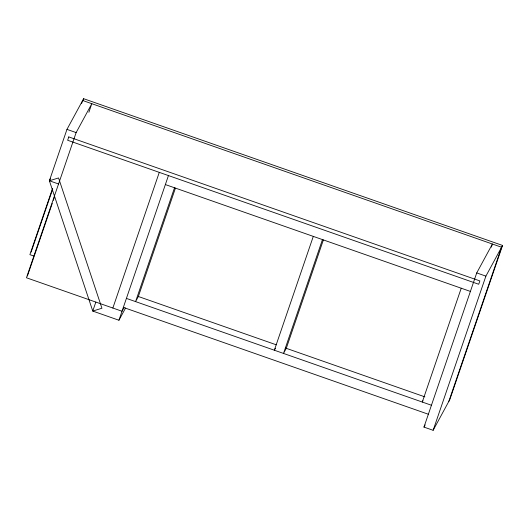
<?xml version="1.0" encoding="UTF-8"?>
<svg xmlns="http://www.w3.org/2000/svg" width="529" height="529" viewBox="0 0 529 529"><rect width="100%" height="100%" fill="white"/><g stroke="black" fill="none" stroke-linecap="round" stroke-linejoin="round"><path stroke-width="0.79" d="M125.604 307.964L118.939 320.243L92.76 311.072L49.382 180.773L66.965 129.38L83.628 98.698L502.55 245.443L449.795 399.62L433.132 430.302L423.967 427.095L476.728 272.918L492.413 244.021L491.348 247.142M52.543 188.476L29.895 254.661L33.79 256.029M81.585 103.598L82.656 100.484L501.578 247.235L448.823 401.412M31.132 252.095L52.715 189.025M83.093 100.252L83.628 98.698M88.885 112.26L91.815 103.697L76.13 132.587L26.45 277.771L122.02 311.25L123.978 307.64M27.422 275.979L52.239 203.467M53.303 200.346L54.639 196.451M95.835 302.079L92.76 311.072L101.932 308.242L58.56 177.942L49.382 180.773L50.559 178.604M112.856 308.037L159.282 172.361M118.939 320.243L168.447 175.575M174.53 187.775L135.576 301.609L138.353 296.498L175.436 188.119M313.3 236.39L274.346 350.224L275.391 348.307M322.465 239.597L283.511 353.432L286.288 348.32L323.371 239.941M461.235 288.206L422.281 402.04L422.975 400.764M433.132 430.302L485.893 276.125L502.55 245.443M423.967 427.095L425.144 424.926M66.965 129.38L76.13 132.587M476.728 272.918L485.893 276.125M165.365 184.568L470.393 291.419M49.382 180.773L58.547 183.98M138.525 296.557L276.257 344.802M285.594 348.075L424.88 396.869M126.411 298.402L431.446 405.254M123.336 307.395L428.364 414.247M68.783 136.918L67.639 140.264L478.712 284.258L479.856 280.919L68.783 136.918"/></g></svg>
